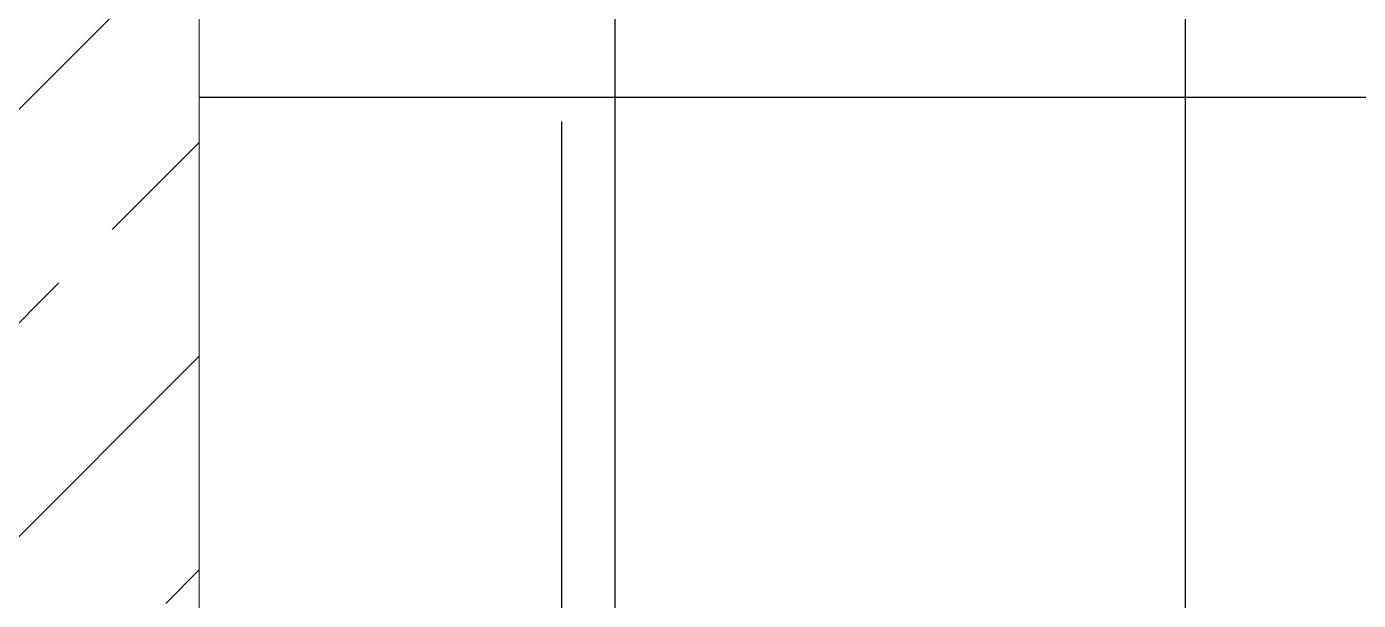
# Model space of a CAD drawing. Header units: millimetres. Extents: x -92759 to 184353, y -15225 to 86714.
# Drawn here: x 78538 to 79939, y 65597 to 66199 of the extents above; entities that cross this region are included whole.
import ezdxf

# ---------------------------------------------------------------- set-up
doc = ezdxf.new("R2010")
doc.units = ezdxf.units.MM
doc.linetypes.add('IDA - Grid Line', pattern=[2100, 1200, -300, 300, -300])
doc.layers.add('0-1', color=9, linetype='Continuous')
doc.layers.add('A-PATT-CONC', color=8, linetype='Continuous')
doc.layers.add('HFI 9MM FPB', color=94, linetype='Continuous', lineweight=5)
doc.layers.add('S-_ANOTGRID_E-1', color=9, linetype='IDA - Grid Line', true_color=0x808080)

# ---------------------------------------------------------------- blocks, each defined once
blk = doc.blocks.new('A$C3019c3af')
at = {"layer": 'S-_ANOTGRID_E-1'}
blk.add_line((-3600, -20341.4), (-3600, 52351.8), dxfattribs=at)
blk = doc.blocks.new('RCP_B8L2')
at = {"layer": 'A-PATT-CONC'}
h = blk.add_hatch(dxfattribs=at)
h.set_pattern_fill('ANSI37', color=256, scale=189, angle=45)
h.set_pattern_definition([(90, (-370899.3, -151102.3), (-600.075, 0), []), (180, (-370899.3, -151102.3), (-6e-14, -600.075), [])])
h.paths.add_polyline_path([(-370899.3, -151102.3), (-373899.3, -151102.3), (-373899.3, -158302.3), (-370899.3, -158302.3)])
at = {"layer": 'HFI 9MM FPB'}
h = blk.add_hatch(dxfattribs=at)
h.set_pattern_fill('ANSI33', color=256, scale=50)
h.set_pattern_definition([(45, (-581589.02, -147239), (-224.5064, 224.5064), []), (45, (-581364.5, -147239), (-224.5064, 224.5064), [158.75, -79.375])])
h.paths.add_polyline_path([(-370899.3, -151102.3), (-373899.3, -151102.3), (-373899.3, -158302.3), (-370899.3, -158302.3)], flags=16)
edge = h.paths.add_edge_path()
edge.add_line((-373218.1, -158677.3), (-373818.1, -158677.3))
edge.add_line((-373818.1, -158677.3), (-373818.1, -159161.3))
edge.add_line((-373818.1, -159127.3), (-374768.1, -159127.3))
edge.add_line((-374768.1, -159127.3), (-374768.1, -149827.3))
edge.add_line((-374768.1, -149827.3), (-373818.1, -149827.3))
edge.add_line((-373818.1, -149827.3), (-373818.1, -150277.3))
edge.add_line((-373818.1, -150277.3), (-373218.1, -150277.3))
edge.add_line((-373218.1, -150277.3), (-373218.1, -149827.3))
edge.add_line((-373218.1, -149827.3), (-371918.1, -149827.3))
edge.add_line((-371918.1, -149827.3), (-371918.1, -150277.3))
edge.add_line((-371918.1, -150277.3), (-369968.1, -150277.3))
edge.add_line((-369968.1, -150277.3), (-369968.1, -157777.3))
edge.add_line((-369968.1, -157777.3), (-370568.1, -157777.3))
edge.add_line((-370568.1, -157777.3), (-370568.1, -159127.3))
edge.add_line((-370568.1, -159127.3), (-373218.1, -159127.3))
edge.add_line((-373218.1, -159127.3), (-373218.1, -158677.3))
blk.add_lwpolyline([(-373899.3, -158302.3), (-370899.3, -158302.3), (-370899.3, -151102.3), (-373899.3, -151102.3)], close=True, dxfattribs=at)

msp = doc.modelspace()

# ---------------------------------------------------------------- block references
at = {"layer": '0-1'}
msp.add_blockref('A$C3019c3af', (82701.1, 32741.2), dxfattribs=at)
at = {"layer": 'A-PATT-CONC'}
msp.add_blockref('RCP_B8L2', (452619.1, 220318.5), dxfattribs=at)

doc.saveas('drawing.dxf')
